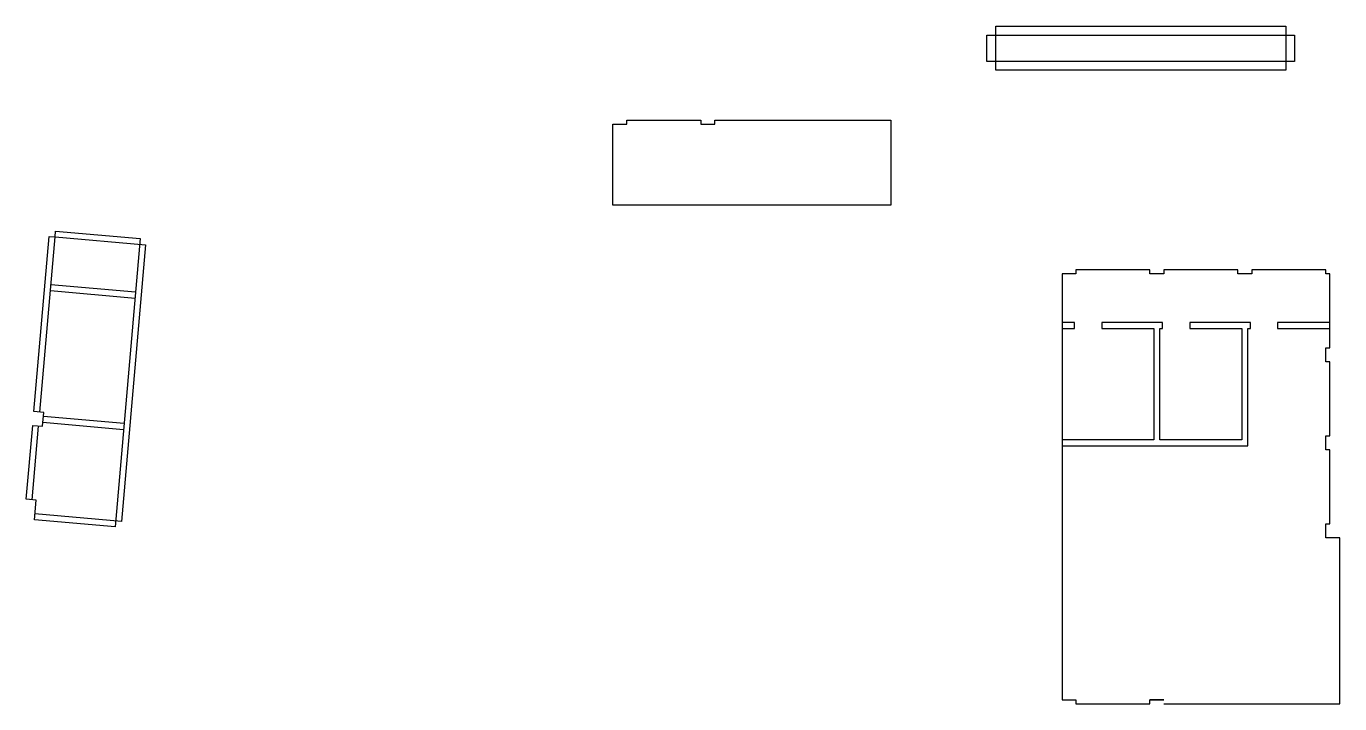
# Model space of a CAD drawing. Header units: millimetres. Extents: x -6817 to -5473, y -1214 to -521.
import ezdxf

# ---------------------------------------------------------------- set-up
doc = ezdxf.new("R2010")
doc.units = ezdxf.units.MM
doc.header["$MEASUREMENT"] = 0
doc.layers.add('CORTE', color=1, linetype='Continuous')
doc.layers.add('MARCADO', color=5, linetype='Continuous')

msp = doc.modelspace()

# ---------------------------------------------------------------- linework, layer by layer
at = {"layer": 'CORTE'}
for p, q in [((-6792.7, -791), (-6706.1, -798.6)), ((-6705.5, -792.6), (-6792.2, -785)), ((-6800.4, -925.8), (-6717.8, -933)), ((-6717.3, -927.1), (-6799.9, -919.8))]:
    msp.add_line(p, q, dxfattribs=at)
for points in [[(-5825.3, -520.5), (-5528.3, -520.5), (-5528.3, -565.5), (-5825.3, -565.5)], [(-5834.3, -529.5), (-5519.3, -529.5), (-5519.3, -556.5), (-5834.3, -556.5)], [(-5932.7, -616.5), (-5932.7, -703.5), (-6217, -703.5), (-6217, -620.6), (-6202.7, -620.6), (-6202.7, -616.5), (-6127, -616.5), (-6127, -620.6), (-6112.7, -620.6), (-6112.7, -616.5)], [(-6787.4, -730.1), (-6700.7, -737.7), (-6726.6, -1032.8), (-6809.1, -1025.6), (-6807.4, -1005.4), (-6817.4, -1004.5), (-6810.8, -929.1), (-6800.8, -929.9), (-6799.5, -915.7), (-6809.6, -914.9), (-6793.9, -735.5), (-6787.9, -736.1)]]:
    msp.add_lwpolyline(points, close=True, dxfattribs=at)
for points in [[(-6803.6, -915.4), (-6787.9, -736.1), (-6695.3, -744.2), (-6720.1, -1027.3), (-6808.6, -1019.6)], [(-5653.2, -1213.8), (-5473.2, -1213.8), (-5473.2, -1043.9), (-5487.4, -1043.9), (-5487.4, -1029.6), (-5483.3, -1029.6), (-5483.3, -953.9), (-5487.4, -953.9), (-5487.4, -939.6), (-5483.3, -939.6), (-5483.3, -863.9), (-5487.4, -863.9), (-5487.4, -849.6), (-5483.3, -849.6), (-5483.3, -773.9), (-5487.4, -773.9), (-5487.4, -769.8), (-5563.2, -769.8), (-5563.2, -773.9), (-5577.4, -773.9), (-5577.4, -769.8), (-5653.2, -769.8), (-5653.2, -773.9), (-5667.4, -773.9), (-5667.4, -769.8), (-5743.2, -769.8), (-5743.2, -773.9), (-5757.4, -773.9), (-5757.4, -1209.6), (-5743.2, -1209.6), (-5743.2, -1213.8), (-5667.4, -1213.8), (-5667.4, -1209.6), (-5653.2, -1209.6), (-5667.4, -1209.6)], [(-6811.5, -1005), (-6804.9, -929.6)]]:
    msp.add_lwpolyline(points, dxfattribs=at)
at = {"layer": 'MARCADO'}
for points in [[(-5654.5, -829.8), (-5654.5, -823.8), (-5716.7, -823.8), (-5716.7, -829.8), (-5663.3, -829.8), (-5663.3, -943.8), (-5757.4, -943.8)], [(-5757.4, -949.8), (-5567.3, -949.8), (-5567.3, -829.8), (-5564.5, -829.8), (-5564.5, -823.8), (-5626.7, -823.8), (-5626.7, -829.8), (-5573.3, -829.8), (-5573.3, -943.8), (-5657.3, -943.8), (-5657.3, -829.8), (-5654.5, -829.8)], [(-5757.4, -829.8), (-5744.5, -829.8), (-5744.5, -823.8), (-5757.4, -823.8)], [(-5483.3, -823.8), (-5536.7, -823.8), (-5536.7, -829.8), (-5483.3, -829.8)]]:
    msp.add_lwpolyline(points, dxfattribs=at)

doc.saveas('drawing.dxf')
